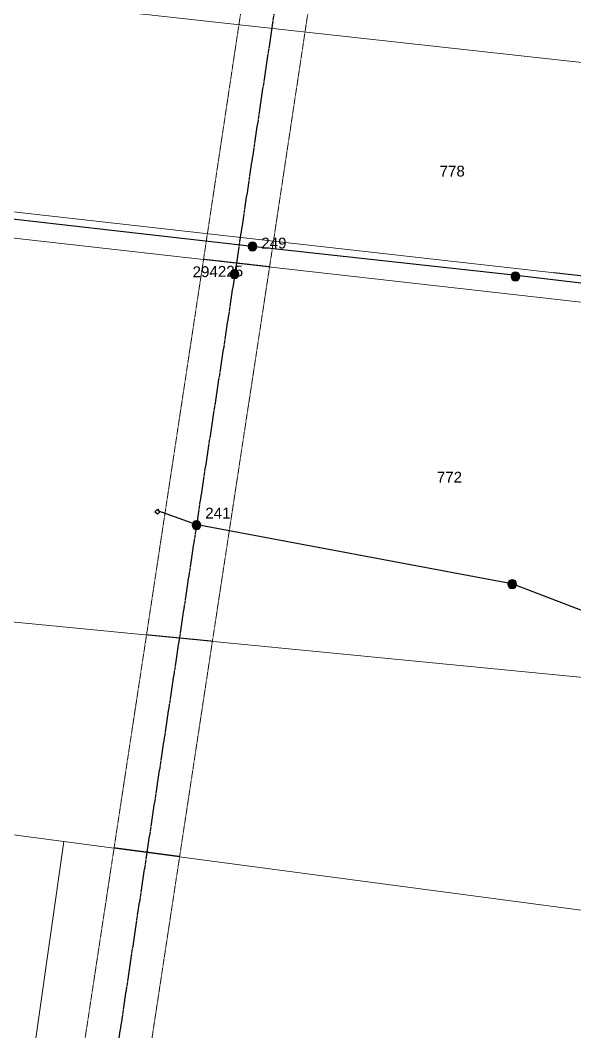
# Model space of a CAD drawing. Header units: metres. Extents: x 315515 to 317824, y 6273486 to 6276226.
# Drawn here: x 316262 to 316389.9, y 6275155.8 to 6275389.1 of the extents above; entities that cross this region are included whole.
import ezdxf
from ezdxf.enums import TextEntityAlignment as Align

# ---------------------------------------------------------------- set-up
doc = ezdxf.new("R2010")
doc.units = ezdxf.units.M
for name, pattern in [('Cable Exist OH', [1, 1, 0]), ('HIDDEN', [0.375, 0.25, -0.125]), ('HIDDEN2', [0.1875, 0.125, -0.0625])]:
    doc.linetypes.add(name, pattern=pattern)
doc.layers.get('0').update_dxf_attribs({"color": 6})
for name, color, linetype in [('_User Miscellaneous11', 7, 'Continuous'), ('_User_LV_Exist', 7, 'Continuous'), ('DP164591', 5, 'Continuous'), ('Mains_HV_EXT', 1, 'Continuous'), ('Services_SP_EXT', 7, 'Continuous'), ('SupportsOH_SP_TR_HV_LV_SL_EXT', 7, 'Continuous')]:
    doc.layers.add(name, color=color, linetype=linetype)
doc.layers.add('Cadastre Land Parcels_SP_EXT', color=7, linetype='Continuous', lineweight=5)
doc.layers.add('Cadastre Other Property_SP_EXT', color=9, linetype='HIDDEN', lineweight=5)
doc.styles.add('POLE_LABEL', font='arial.ttf')
doc.styles.get("Standard").update_dxf_attribs({"font": 'arial.ttf'})

# ---------------------------------------------------------------- blocks, each defined once
blk = doc.blocks.new('CCP_EXT')
at = {"flags": 9}
blk.add_attdef('NOTES', text='', height=0.2, dxfattribs=at).set_placement((0, -2), align=Align.MIDDLE_LEFT)
blk.add_wipeout([(0, 0.57), (0.57, 0), (0, -0.57), (-0.57, 0)])
blk.add_lwpolyline([(-0.57, 0), (0, 0.57), (0.57, 0), (0, -0.57), (-0.57, 0)])
at = {"flags": 1}
blk.add_attdef('Z', (0, 0), '', height=0.2, dxfattribs=at)
at = {"flags": 9}
for tag, p in [('CCP_TYPE', (0, 0)), ('CONSTRUCTED_VOLTAGE', (0, -0.2)), ('OPERATING_VOLTAGE', (0, -0.6)), ('ORIENTATION', (0, -0.8)), ('OWNED_BY', (0, -1)), ('STATE', (0, -1.8)), ('NO_PHASES', (0, -0.4)), ('USAGE', (0, -1.2)), ('LEGEND', (0, -1.4)), ('LIFE_SUPPORT', (0, -1.6))]:
    blk.add_attdef(tag, text='', height=0.2, dxfattribs=at).set_placement(p, align=Align.MIDDLE_LEFT)
blk = doc.blocks.new('POLE_EXT')
blk.add_hatch(color=256).paths.add_polyline_path([(-1, 0, 1), (1, 0, 1)])
blk.add_lwpolyline([(-1, 0, 1), (1, 0, 1)], format="xyb", close=True)
for tag, height, flags, p in [('pNumber', 2.5, 8, (-17.84, 2.07)), ('OWNED_BY', 0.2, 9, (1.35, -0.4)), ('SPECIAL_USE', 0.2, 9, (1.35, -0.8)), ('STATE', 0.2, 9, (1.35, -1)), ('cLV', 0.2, 9, (1.35, -1.4)), ('hDepth', 0.2, 9, (1.35, -1.6)), ('hDia', 0.2, 9, (1.35, -1.8)), ('cHV', 0.2, 9, (1.35, -2)), ('PARENT', 0.2, 9, (1.35, -0.6)), ('USAGE', 0.2, 9, (1.35, -1.2)), ('LBRACKET', 0.2, 9, (1.35, -2.2)), ('LExisting', 0.2, 9, (1.35, -2.4)), ('cLinedev', 0.2, 9, (1.35, -3.4)), ('pExisting', 0.2, 9, (1.35, -3.8)), ('pFooting', 0.2, 9, (1.35, -4.4)), ('pNew', 0.2, 9, (1.35, -4.6)), ('LANTNUMBER', 0.2, 9, (1.35, -2.6)), ('LOther', 0.2, 9, (1.35, -2.8)), ('LRemove', 0.2, 9, (1.35, -3)), ('LEGEND', 0.2, 9, (1.35, -3.2)), ('LOCATION', 0.2, 9, (1.35, -3.6)), ('PFNUMBER', 0.2, 9, (1.35, -4)), ('NEWPFNUMBER', 0.2, 9, (1.35, -4.2)), ('pRelocate', 0.2, 9, (1.35, -5)), ('pRemove', 0.2, 9, (1.35, -5.2)), ('pReplace', 0.2, 9, (1.35, -5.4)), ('pStay', 0.2, 9, (1.35, -5.6)), ('pType', 0.2, 9, (1.35, -5.8)), ('cspan', 0.2, 9, (1.35, -6)), ('STREETNAME', 0.2, 9, (1.35, -6.2)), ('SUBURB', 0.2, 9, (1.35, -6.4)), ('OPERATED_BY', 0.2, 9, (1.36, -7.01)), ('NOTES', 0.2, 9, (1.35, -6.6)), ('MAINTAINED_BY', 0.2, 9, (1.36, -6.81))]:
    blk.add_attdef(tag, text='', height=height, dxfattribs=dict(flags=flags)).set_placement(p, align=Align.MIDDLE_LEFT)
at = {"style": 'POLE_LABEL'}
for tag, height, flags, p in [('ASSET_NUM', 2.5, 8, (2, 2)), ('STRUCTURE_PLANT_NUMBER', 0.2, 9, (1.35, 0.03)), ('STREET_CODE', 0.2, 9, (1.35, -0.2))]:
    blk.add_attdef(tag, text='', height=height, dxfattribs=dict(at, flags=flags)).set_placement(p, align=Align.MIDDLE_LEFT)
at = {"flags": 1}
blk.add_attdef('Z', (1.35, -7.33), '', height=0.2, dxfattribs=at)
blk = doc.blocks.new('A$C509F0ABC')
at = {"layer": 'DP164591'}
blk.add_line((0, 164.75), (129.32, 150.23), dxfattribs=at)

msp = doc.modelspace()

# ---------------------------------------------------------------- linework, layer by layer
at = {"layer": '_User_LV_Exist'}
msp.add_lwpolyline([(316516.75, 6275314.807), (316498.668, 6275315.971), (316437.166, 6275323.003), (316376.445, 6275330.258), (316315.501, 6275336.956), (316256.12, 6275343.653), (316190.488, 6275351.02), (316187.363, 6275350.573)], dxfattribs=at)
at = {"layer": 'Cadastre Land Parcels_SP_EXT', "linetype": 'Continuous'}
for points in [[(316112.573, 6275466.139), (316023.192, 6275478.678), (315989.58, 6275237.222), (316088.472, 6275224.093), (316097.511, 6275294.856), (316190.17, 6275283.012), (316197.267, 6275345.973), (316400.227, 6275323.076), (316507.545, 6275311.015), (316508.632, 6275316.942), (316133.549, 6275359.223), (316098.195, 6275363.209), (316104.887, 6275411.054), (316112.573, 6275466.139)], [(316534.146, 6275412.85), (316441.607, 6275419.788), (316359.95, 6275419.171), (316345.796, 6275417.153), (316334.541, 6275431.573), (316331.401, 6275435.537), (316112.573, 6275466.139), (316104.887, 6275411.054), (316132.606, 6275407.995), (316520.596, 6275365.174), (316534.146, 6275412.85)], [(316520.596, 6275365.174), (316132.606, 6275407.995), (316104.887, 6275411.054), (316098.195, 6275363.209), (316133.549, 6275359.223), (316508.632, 6275316.942), (316510.189, 6275325.166), (316517.595, 6275354.619), (316520.596, 6275365.174)], [(316499.532, 6275247.24), (316393.069, 6275259.206), (316400.227, 6275323.076), (316197.267, 6275345.973), (316190.17, 6275283.012), (316187.288, 6275257.393), (316498.492, 6275227.103), (316498.766, 6275234.034), (316499.532, 6275247.24)], [(316190.17, 6275283.012), (316097.511, 6275294.856), (316088.472, 6275224.093), (316131.231, 6275218.373), (316272.089, 6275199.696), (316496.771, 6275169.855), (316498.492, 6275227.103), (316187.288, 6275257.393), (316190.17, 6275283.012)], [(316262.951, 6275135.406), (316272.089, 6275199.696), (316131.231, 6275218.373), (316120.098, 6275139.618), (316115.908, 6275109.985), (316138.432, 6275106.785), (316167.134, 6275102.706), (316180.512, 6275100.803), (316252.528, 6275090.564), (316256.167, 6275116.055), (316492.285, 6275082.504), (316493.941, 6275099.821), (316494.051, 6275102.575), (316262.951, 6275135.406)], [(316496.771, 6275169.855), (316272.089, 6275199.696), (316262.951, 6275135.406), (316494.051, 6275102.575), (316495.49, 6275130.036), (316496.771, 6275169.855)]]:
    msp.add_lwpolyline(points, close=True, dxfattribs=at)
at = {"layer": 'Cadastre Other Property_SP_EXT', "linetype": 'HIDDEN2'}
for points in [[(316334.539, 6275431.663), (316331.399, 6275435.627), (316319.874, 6275437.239), (316304.318, 6275333.985), (316319.542, 6275332.268), (316334.539, 6275431.663)], [(316298.8, 6275196.238), (316306.359, 6275245.893), (316291.167, 6275247.372), (316283.689, 6275198.245), (316298.8, 6275196.238)], [(316283.689, 6275198.245), (316272.595, 6275125.367), (316232.883, 6274852.815), (316247.786, 6274849.39), (316287.685, 6275123.223), (316298.8, 6275196.238), (316283.689, 6275198.245)]]:
    msp.add_lwpolyline(points, close=True, dxfattribs=at)
at = {"layer": 'Services_SP_EXT'}
msp.add_lwpolyline([(316516.75, 6275314.807), (316498.668, 6275315.971), (316437.166, 6275323.003), (316376.445, 6275330.258), (316315.501, 6275336.956), (316256.12, 6275343.653), (316190.488, 6275351.02), (316187.363, 6275350.573)], dxfattribs=at)

# ---------------------------------------------------------------- block references
at = {"layer": '_User Miscellaneous11'}
msp.add_blockref('A$C509F0ABC', (316385.058, 6275166.165), dxfattribs=at)
at = {"layer": 'SupportsOH_SP_TR_HV_LV_SL_EXT'}
ref = msp.add_blockref('POLE_EXT', (316315.613, 6275336.955), dxfattribs=at)
ref.add_attrib('ASSET_NUM', '249', dxfattribs={"layer": '0', "height": 2.5, "style": 'POLE_LABEL'}).set_placement((316317.613, 6275337.705), align=Align.MIDDLE_LEFT)
ref = msp.add_blockref('POLE_EXT', (316311.436, 6275330.523), dxfattribs=at)
ref.add_attrib('ASSET_NUM', '294225', dxfattribs={"layer": '0', "height": 2.5, "rotation": 1, "style": 'POLE_LABEL'}).set_placement((316313.436, 6275331.273), align=Align.MIDDLE_RIGHT)
for p in [(316376.222, 6275330.035), (316375.501, 6275259.07)]:
    msp.add_blockref('POLE_EXT', p, dxfattribs=at)
ref = msp.add_blockref('POLE_EXT', (316302.696, 6275272.666), dxfattribs=at)
ref.add_attrib('ASSET_NUM', '241', dxfattribs={"layer": '0', "height": 2.5, "rotation": 0.06647, "style": 'POLE_LABEL'}).set_placement((316304.696, 6275273.416), align=Align.BOTTOM_LEFT)

# ---------------------------------------------------------------- texts
at = {"layer": 'Cadastre Land Parcels_SP_EXT'}
for s, p in [('778', (316358.735, 6275353.067)), ('772', (316358.101, 6275282.463))]:
    msp.add_text(s, height=2.5, dxfattribs=at).set_placement(p)

# ---------------------------------------------------------------- next in the draw order: block references
at = {"layer": 'Services_SP_EXT'}
msp.add_blockref('CCP_EXT', (316293.664, 6275275.729), dxfattribs=at)

# ---------------------------------------------------------------- next in the draw order: linework, layer by layer
at = {"layer": '_User_LV_Exist'}
msp.add_lwpolyline([(316293.664, 6275276.05), (316302.493, 6275272.84), (316375.37, 6275259.195), (316417.51, 6275243.074), (316465.745, 6275234.956), (316507.928, 6275269.882)], dxfattribs=at)
at = {"layer": 'Cadastre Other Property_SP_EXT', "linetype": 'HIDDEN2'}
msp.add_lwpolyline([(316306.359, 6275245.893), (316319.542, 6275332.268), (316304.318, 6275333.985), (316291.167, 6275247.372), (316306.359, 6275245.893)], close=True, dxfattribs=at)
at = {"layer": 'Mains_HV_EXT', "linetype": 'Cable Exist OH'}
msp.add_lwpolyline([(316338.832, 6275511.911), (316311.517, 6275330.652), (316302.68, 6275272.705), (316289.188, 6275183.66), (316280.842, 6275128.023)], dxfattribs=at)
at = {"layer": 'Services_SP_EXT'}
msp.add_lwpolyline([(316293.664, 6275276.05), (316302.493, 6275272.84), (316375.37, 6275259.195), (316417.51, 6275243.074), (316465.745, 6275234.956), (316507.928, 6275269.882)], dxfattribs=at)

doc.saveas('drawing.dxf')
